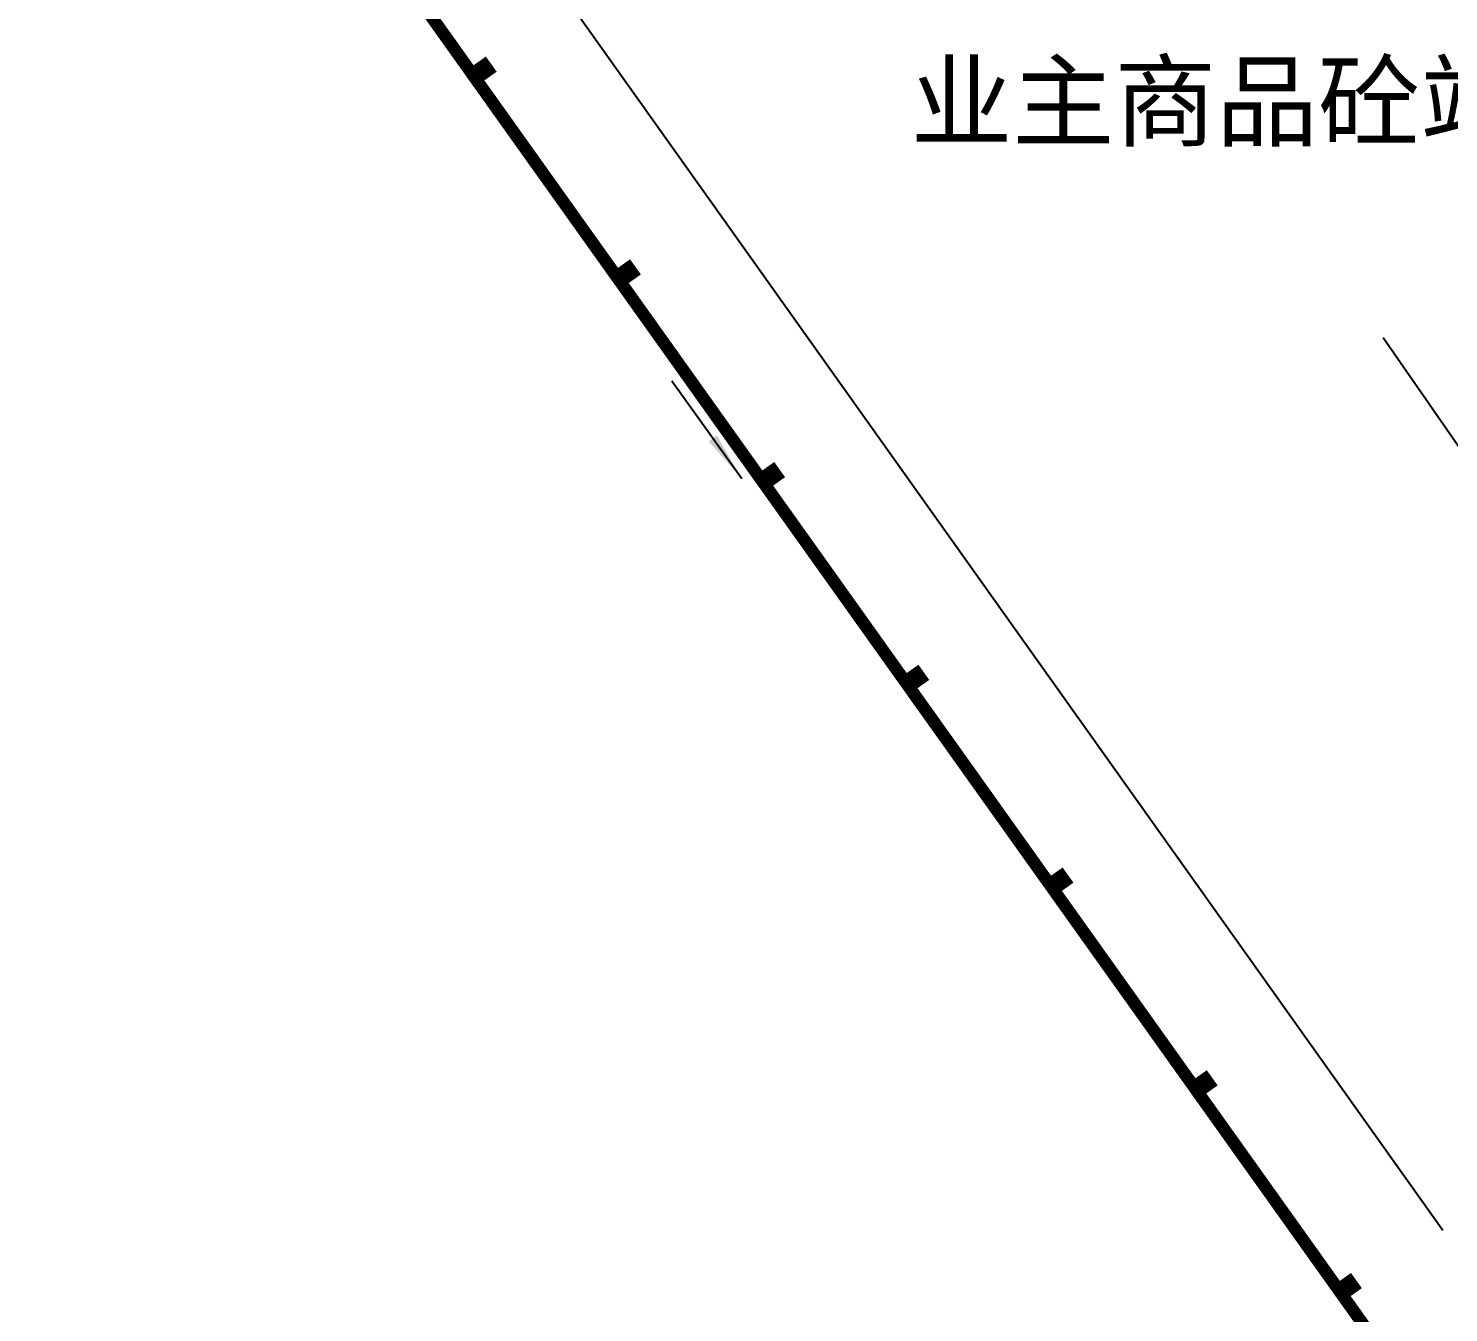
# Model space of a CAD drawing. Extents: x 532522 to 2902776, y -101917278 to 111238625.
# Drawn here: x 2901420.1 to 2901534.2, y 2548594.7 to 2548697.9 of the extents above; entities that cross this region are included whole.
import ezdxf

# ---------------------------------------------------------------- set-up
doc = ezdxf.new("R2010")
doc.units = 0
doc.header["$LTSCALE"] = 1000
doc.header["$MEASUREMENT"] = 0
doc.linetypes.add('DASHED2', pattern=[9.524999999999999, 6.35, -3.175])
doc.layers.get('0').update_dxf_attribs({"linetype": 'CONTINUOUS'})
for name, color, linetype in [('1', 7, 'CONTINUOUS'), ('PUB_DIM', 3, 'CONTINUOUS'), ('施工临建布置', 7, 'CONTINUOUS')]:
    doc.layers.add(name, color=color, linetype=linetype)
doc.styles.get("Standard").update_dxf_attribs({"font": '', "width": 1.1})
doc.styles.get('Standard').set_extended_font_data('SimSun')

# ---------------------------------------------------------------- blocks, each defined once
blk = doc.blocks.new('_ARROW')
blk.add_solid([(0, 0), (-1, 0.1), (-1, -0.1)])

msp = doc.modelspace()

# ---------------------------------------------------------------- linework, layer by layer
at = {"layer": '1', "linetype": 'Continuous'}
msp.add_line((2901443.694619425, 2548727.914994153), (2901533.744425199, 2548601.333025402), dxfattribs=at)
at = {"layer": '1', "color": 6, "linetype": 'Continuous'}
msp.add_line((2901571.486988671, 2548611.536291229), (2901528.962429415, 2548673.005221502), dxfattribs=at)
at = {"layer": '1', "color": 1, "linetype": 'Continuous', "extrusion": (0.0001844192949917201, -0.04943667431242818, 0.9987772430439384), "const_width": 0.9999999999999999, "elevation": -125468.1622507031}
msp.add_lwpolyline([(2910858.574903677, 2534869.400324876), (2911057.130242624, 2534588.18443524)], dxfattribs=at)
at = {"layer": '1', "color": 3, "linetype": 'Continuous', "extrusion": (0.0001844192949917201, -0.04943667431242818, 0.9987772430439384), "const_width": 1.5, "elevation": -125468.1622507031, "flags": 128}
for points in [[(2910944.756657644, 2534750.303301017), (2910943.248066226, 2534749.240242439)], [(2910956.277085084, 2534733.954608359), (2910954.768493666, 2534732.891549781)], [(2910967.797512523, 2534717.605915702), (2910966.288921106, 2534716.542857124)], [(2910979.317939964, 2534701.257223045), (2910977.809348546, 2534700.194164467)], [(2910990.838367403, 2534684.908530387), (2910989.329775985, 2534683.845471809)], [(2911002.358794843, 2534668.55983773), (2911000.850203425, 2534667.496779152)], [(2911013.879222283, 2534652.211145073), (2911012.370630864, 2534651.148086495)]]:
    msp.add_lwpolyline(points, dxfattribs=at)
at = {"layer": 'PUB_DIM', "color": 2, "linetype": 'Continuous', "extrusion": (0.0001844192949917201, -0.04943667431242818, 0.9987772430439384), "elevation": -125468.1622507031, "flags": 128}
msp.add_lwpolyline([(2910964.75816644, 2534716.883309334), (2910959.151893603, 2534724.740458535)], dxfattribs=at)

# ---------------------------------------------------------------- block references
at = {"layer": 'PUB_DIM', "color": 2, "linetype": 'Continuous', "extrusion": (0.0001844192949917201, -0.04943667431242819, 0.9987772430439386), "xscale": 4, "yscale": 4, "zscale": 4, "rotation": 305.5088087809272}
msp.add_blockref('_ARROW', (2910964.75816644, 2534716.883309336, -125468.1622507032), dxfattribs=at)

# ---------------------------------------------------------------- texts
at = {"layer": '施工临建布置', "color": 6, "linetype": 'DASHED2', "insert": (2901490.996595368, 2548688.345108947), "char_height": 6, "width": 59.24303511202599, "attachment_point": 7}
msp.add_mtext('{\\fKaiTi_GB2312|b0|i0|c134|p49;业主商品砼站}', dxfattribs=at)

doc.saveas('drawing.dxf')
